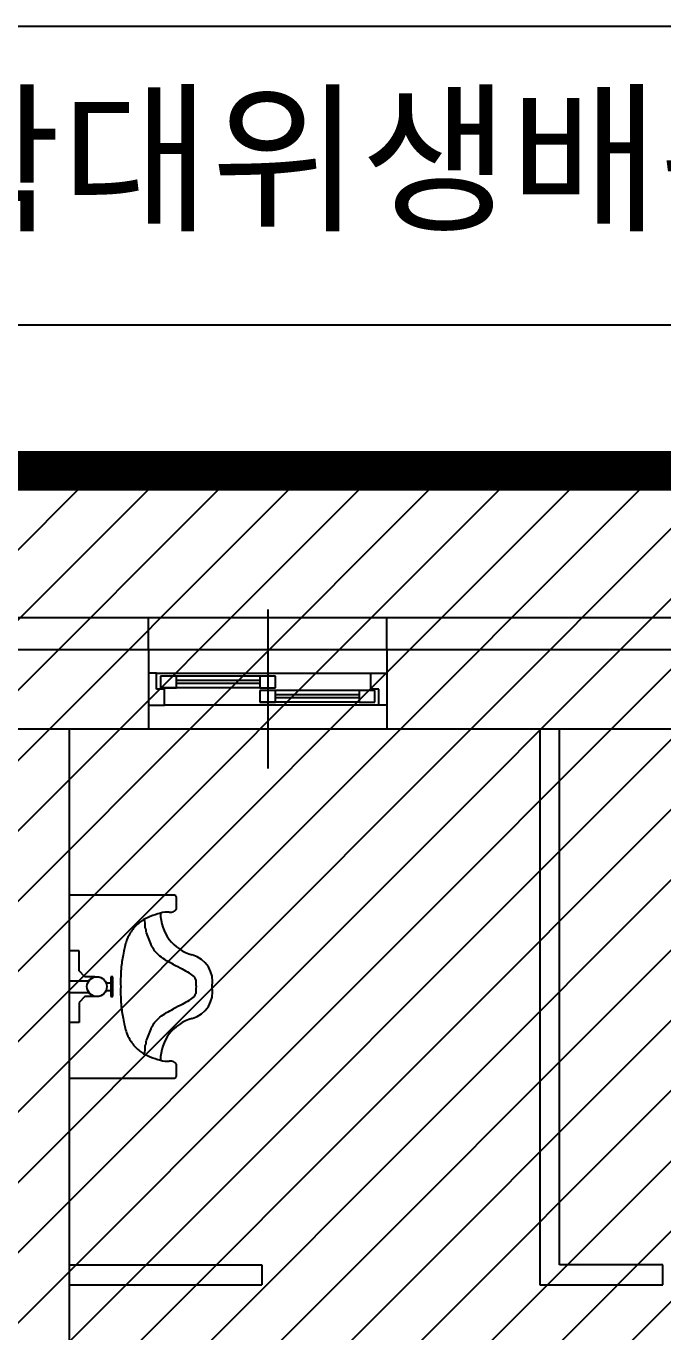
# Model space of a CAD drawing. Header units: millimetres. Extents: x 83956 to 461956, y 36707 to 125807.
# Drawn here: x 227787 to 229390, y 55784 to 59069 of the extents above; entities that cross this region are included whole.
import ezdxf

# ---------------------------------------------------------------- set-up
doc = ezdxf.new("R2010")
doc.units = ezdxf.units.MM
doc.header["$LTSCALE"] = 100
doc.header["$MEASUREMENT"] = 0
doc.linetypes.add('HID', pattern=[2.3, 1.5, -0.8])
for name, color, linetype in [('05-TEXT', 2, 'CONTINUOUS'), ('ARCH', 9, 'CONTINUOUS'), ('PIPE', 3, 'CONTINUOUS')]:
    doc.layers.add(name, color=color, linetype=linetype)
doc.styles.add('gr', font='Gulim.ttf')

msp = doc.modelspace()

# ---------------------------------------------------------------- hatches: boundary and pattern name
at = {"layer": 'PIPE', "ltscale": 2}
h = msp.add_hatch(dxfattribs=at)
h.set_pattern_fill('ANSI31', color=1, scale=1000, style=0)
h.set_pattern_definition([(45, (-1494911.26, -8621795.83), (-88.3883476, 88.3883476), [])])
h.paths.add_polyline_path([(224388, 57950.6), (231053.8, 57950.6), (231053.8, 53615.1), (224388, 53615.1)])

# ---------------------------------------------------------------- linework, layer by layer
at = {"layer": 'ARCH', "ltscale": 2}
for p, q in [((228395.3, 57601.3), (228395.3, 57201.3)), ((227495.3, 57501.3), (228095.3, 57501.3)), ((228095.3, 57501.3), (228095.3, 57301.3)), ((228095.3, 57501.3), (228695.3, 57501.3)), ((228695.3, 57501.3), (231095.3, 57501.3)), ((228695.3, 57501.3), (228695.3, 57301.3)), ((228115.3, 57441.3), (228095.3, 57441.3)), ((228095.3, 57441.3), (228095.3, 57416.3)), ((228115.3, 57441.3), (228655.3, 57441.3)), ((228115.3, 57401.3), (228115.3, 57441.3)), ((228165.3, 57434.3), (228125.3, 57434.3)), ((228125.3, 57434.3), (228125.3, 57404.3)), ((228375.3, 57434.3), (228165.3, 57434.3)), ((228165.3, 57404.3), (228165.3, 57434.3)), ((228375.3, 57423.3), (228165.3, 57423.3)), ((228415.3, 57434.3), (228375.3, 57434.3)), ((228375.3, 57434.3), (228375.3, 57404.3)), ((228415.3, 57404.3), (228415.3, 57434.3)), ((228655.3, 57401.3), (228655.3, 57441.3)), ((228655.3, 57441.3), (228695.3, 57441.3)), ((228695.3, 57441.3), (228695.3, 57416.3)), ((228095.3, 57386.3), (228095.3, 57361.3)), ((228135.3, 57401.3), (228115.3, 57401.3)), ((228375.3, 57404.3), (228125.3, 57404.3)), ((228125.3, 57404.3), (228165.3, 57404.3)), ((228135.3, 57361.3), (228135.3, 57401.3)), ((228375.3, 57415.3), (228165.3, 57415.3)), ((228375.3, 57404.3), (228415.3, 57404.3)), ((228415.3, 57398.3), (228375.3, 57398.3)), ((228375.3, 57398.3), (228375.3, 57368.3)), ((228625.3, 57398.3), (228415.3, 57398.3)), ((228415.3, 57368.3), (228415.3, 57398.3)), ((228625.3, 57387.3), (228415.3, 57387.3)), ((228665.3, 57398.3), (228625.3, 57398.3)), ((228625.3, 57398.3), (228625.3, 57368.3)), ((228675.3, 57401.3), (228655.3, 57401.3)), ((228665.3, 57368.3), (228665.3, 57398.3)), ((228675.3, 57361.3), (228675.3, 57401.3)), ((228695.3, 57386.3), (228695.3, 57361.3)), ((228095.3, 57361.3), (228135.3, 57361.3)), ((228675.3, 57361.3), (228135.3, 57361.3)), ((228625.3, 57368.3), (228375.3, 57368.3)), ((228375.3, 57368.3), (228415.3, 57368.3)), ((228625.3, 57379.3), (228415.3, 57379.3)), ((228625.3, 57368.3), (228665.3, 57368.3)), ((228695.3, 57361.3), (228675.3, 57361.3)), ((227495.3, 57301.3), (228095.3, 57301.3)), ((228095.3, 57301.3), (228695.3, 57301.3)), ((228695.3, 57301.3), (230195.3, 57301.3))]:
    msp.add_line(p, q, dxfattribs=at)
at = {"layer": 'ARCH', "linetype": 'ByBlock', "ltscale": 2}
for p, q in [((222115, 57581.3), (233015.3, 57581.3)), ((228095.3, 57501.3), (228095.3, 57581.3)), ((228695.3, 57501.3), (228695.3, 57581.3))]:
    msp.add_line(p, q, dxfattribs=at)
at = {"layer": 'ARCH'}
for p, q in [((227895.3, 57301.3), (227895.3, 54201.3)), ((229080.3, 57301.3), (229080.3, 55903)), ((229130.3, 55953), (229130.3, 57301.3)), ((228030.3, 56882.9), (227895.3, 56882.9)), ((228160.3, 56882.9), (228030.3, 56882.9)), ((228165.3, 56867.9), (228165.3, 56877.9)), ((228165.3, 56847.9), (228165.3, 56867.9)), ((227920.3, 56742.9), (227895.3, 56742.9)), ((227920.3, 56692.9), (227920.3, 56742.9)), ((227895.3, 56667.9), (227945.3, 56667.9)), ((227935.3, 56677.9), (227920.3, 56692.9)), ((227960.3, 56677.9), (227935.3, 56677.9)), ((228005.3, 56677.9), (228000.3, 56677.9)), ((228000.3, 56677.9), (228000.3, 56627.9)), ((228005.3, 56627.9), (228005.3, 56677.9)), ((227895.3, 56637.9), (227945.3, 56637.9)), ((227990.3, 56662.9), (228000.3, 56662.9)), ((227990.3, 56642.9), (228000.3, 56642.9)), ((227935.3, 56627.9), (227920.3, 56612.9)), ((227920.3, 56612.9), (227920.3, 56562.9)), ((227960.3, 56627.9), (227935.3, 56627.9)), ((228000.3, 56627.9), (228005.3, 56627.9)), ((227920.3, 56562.9), (227895.3, 56562.9)), ((228165.3, 56437.9), (228165.3, 56457.9)), ((228165.3, 56427.9), (228165.3, 56437.9)), ((227895.3, 56422.9), (228030.3, 56422.9)), ((228030.3, 56422.9), (228160.3, 56422.9)), ((227895.3, 55953), (228380.4, 55953)), ((228380.4, 55953), (228380.4, 55903)), ((229390.3, 55953), (229130.3, 55953)), ((229390.3, 55903), (229390.3, 55953)), ((227895.3, 55903), (228380.4, 55903)), ((229080.3, 55903), (229390.3, 55903))]:
    msp.add_line(p, q, dxfattribs=at)
msp.add_circle((227965.3, 56652.9), 25, dxfattribs=at)
for centre, radius, start, end in [((228160.3, 56877.9), 5, 45, 90), ((228160.3, 56877.9), 5, 0, 45), ((228141.2, 56718.7), 118.2, 110.556, 118.2166), ((228220.7, 56506.5), 344.9, 106.0728, 110.556), ((228141.8, 56780.5), 59.8, 84.7623, 106.0728), ((228234.2, 56837.9), 108.9, 180, 254.6079), ((228149.2, 56861.6), 21.7, 264.7623, 300.509), ((228149.3, 56861.5), 21.6, 300.509, 315), ((228162.9, 56847.9), 2.35, 315, 0), ((228130.1, 56739.6), 94.2, 133.5138, 151.3895), ((228149.5, 56719.2), 122.3, 126.8699, 133.5138), ((228119.4, 56759.3), 72.1, 118.2166, 126.8699), ((227903.4, 56796.9), 183.7, 1.5216, 8.1301), ((228007.7, 56776.1), 83.4, 8.1301, 17.9409), ((228159.2, 56723.7), 127.4, 151.3895, 166.7484), ((227779.2, 56649.7), 340.4, 17.9409, 23.9625), ((229578.7, 56437.4), 1575.4, 168.6901, 169.3754), ((228226.3, 56707.9), 196.3, 166.7484, 168.6901), ((228064.8, 56722.7), 49.7, 23.9625, 39.7554), ((228042.7, 56661.8), 105.6, 39.7554, 50.1944), ((228067.1, 56630.1), 114.3, 50.1944, 60.226), ((228186.8, 56665.7), 69.7, 349.4029, 74.6079), ((228311.3, 56675.2), 285.9, 169.3754, 176.1859), ((228060, 56537.8), 197.2, 60.226, 65.9939), ((228306.4, 56981.1), 310, 241.3944, 245.9939), ((228305.1, 56885.2), 225.1, 236.3099, 241.3944), ((228447.9, 56666.1), 422.9, 176.1859, 181.7853), ((228291.7, 56800.1), 146.8, 230.0129, 236.3099), ((228222.9, 56680.4), 12.9, 191.3099, 230.0129), ((228269.3, 56663.7), 55.1, 172.875, 191.3099), ((228447.9, 56639.7), 422.9, 178.2147, 183.8141), ((228186.8, 56640.1), 69.7, 285.3921, 10.5971), ((228222.9, 56625.4), 12.9, 129.9871, 168.6901), ((228269.3, 56642.1), 55.1, 168.6901, 187.125), ((228311.3, 56630.6), 285.9, 183.8141, 190.6246), ((228306.4, 56324.7), 310, 114.0061, 118.6056), ((228305.1, 56420.6), 225.1, 118.6056, 123.6901), ((228291.7, 56505.7), 146.8, 123.6901, 129.9871), ((229578.7, 56868.4), 1575.4, 190.6246, 191.3099), ((228042.7, 56644), 105.6, 309.8056, 320.2446), ((228067.1, 56675.7), 114.3, 299.774, 309.8056), ((228234.2, 56467.9), 108.9, 105.3921, 180), ((228060, 56768), 197.2, 294.0061, 299.774), ((228226.3, 56597.9), 196.3, 191.3099, 193.2516), ((228159.2, 56582.1), 127.4, 193.2516, 208.6105), ((227779.2, 56656.1), 340.4, 336.0375, 342.0591), ((228064.8, 56583.1), 49.7, 320.2446, 336.0375), ((228130.1, 56566.2), 94.2, 208.6105, 226.4862), ((227903.4, 56508.9), 183.7, 351.8699, 358.4784), ((228007.7, 56529.7), 83.4, 342.0591, 351.8699), ((228149.5, 56586.6), 122.3, 226.4862, 233.1301), ((228119.4, 56546.5), 72.1, 233.1301, 241.7834), ((228141.2, 56587.1), 118.2, 241.7834, 249.444), ((228220.7, 56799.3), 344.9, 249.444, 253.9272), ((228141.8, 56525.3), 59.8, 253.9272, 275.2377), ((228149.2, 56444.2), 21.7, 59.491, 95.2377), ((228149.3, 56444.3), 21.6, 45, 59.491), ((228162.9, 56457.9), 2.35, 0, 45), ((228160.3, 56427.9), 5, 270, 315), ((228160.3, 56427.9), 5, 315, 0)]:
    msp.add_arc(centre, radius, start, end, dxfattribs=at)
at = {"layer": 'PIPE', "color": 3}
msp.add_lwpolyline([(225412.7, 59069.2), (232588.6, 59069.2), (232588.6, 58316.7), (225412.7, 58316.7)], close=True, dxfattribs=at)
at = {"layer": 'PIPE', "linetype": 'HID', "ltscale": 2, "const_width": 100}
msp.add_lwpolyline([(224388, 57950.6), (231053.8, 57950.6), (231053.8, 53615.1), (224388, 53615.1)], close=True, dxfattribs=at)

# ---------------------------------------------------------------- texts
at = {"layer": '05-TEXT', "color": 3, "style": 'gr'}
msp.add_text('3층 화장실 확대위생배관 평면도참조', height=300, dxfattribs=at).set_placement((225556.8, 58585.2))

doc.saveas('drawing.dxf')
